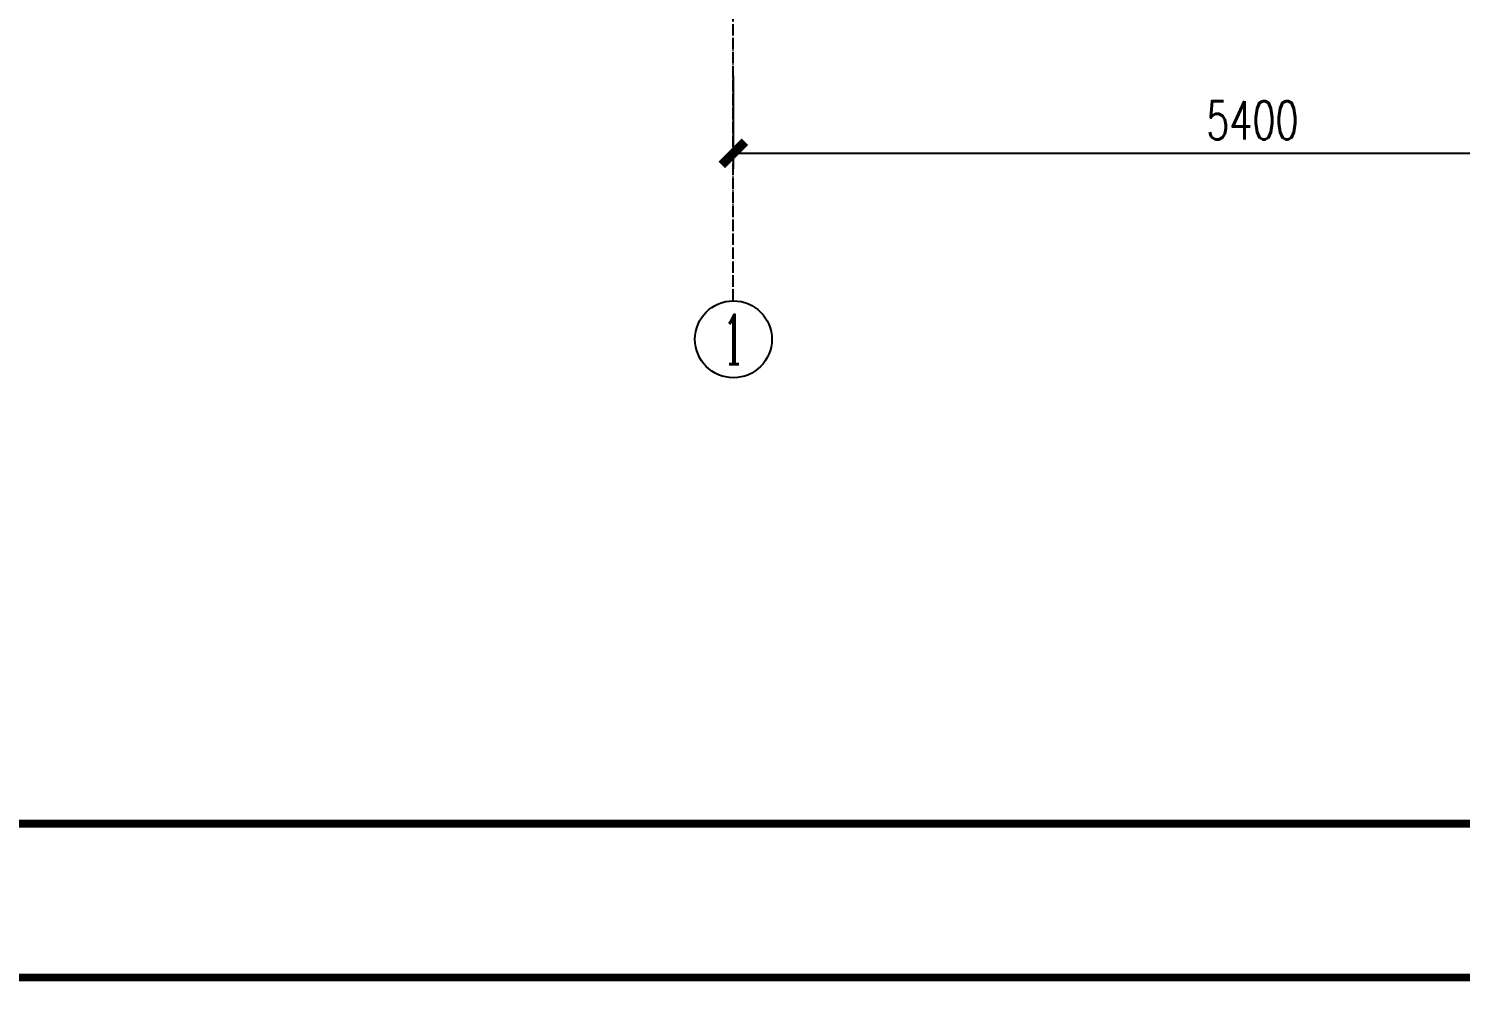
# Model space of a CAD drawing. Extents: x -202236 to 1002404, y -663931 to 1550022.
# Drawn here: x -110763 to -103316, y -357464 to -352510 of the extents above; entities that cross this region are included whole.
import ezdxf
from ezdxf.enums import TextEntityAlignment as Align

# ---------------------------------------------------------------- set-up
doc = ezdxf.new("R2010")
doc.units = 0
doc.linetypes.add('DOTE', pattern=[2.42, 2, -0.2, 0.02, -0.2])
for name, color, linetype in [('0-cxFrame', 155, 'Continuous'), ('A-AXIS-D', 1, 'Continuous'), ('A-AXIS-DOTE', 14, 'DOTE'), ('DIM', 173, 'Continuous'), ('PUB_TEXT', 7, 'Continuous')]:
    doc.layers.add(name, color=color, linetype=linetype)
doc.layers.add('0-cxText', color=131, linetype='Continuous', lineweight=25)
doc.styles.add('_TCH_AXIS', font='COMPLEX', dxfattribs={"bigfont": 'GBCBIG'})
doc.styles.add('cx_tuming', font='simhei.ttf')
doc.styles.add('cx_tuqian1', font='')
doc.styles.add('DHTEXT-1', font='ROMANS.shx', dxfattribs={"width": 0.7, "bigfont": 'CHINESE.shx'})
doc.styles.add('黑体', font='simhei.ttf', dxfattribs={"height": 12})
doc.styles.get('cx_tuqian1').set_extended_font_data('SimSun')
doc.dimstyles.new('ZN80', dxfattribs={"dimscale": 80, "dimtxt": 2.5, "dimasz": 1.5, "dimexe": 1, "dimexo": 2, "dimgap": 0.9, "dimtad": 1, "dimdec": 0, "dimdsep": 46, "dimtxsty": 'DHTEXT-1', "dimblk": 'ARCHTICK', "dimcen": 2.5, "dimclrd": 173, "dimclre": 173, "dimclrt": 7, "dimazin": 2, "dimtfac": 0.4, "dimtdec": 0, "dimtix": 1, "dimtmove": 2, "dimatfit": 3, "dimfxl": 0, "dimtolj": 1, "dimtzin": 0, "dimarcsym": 0})

# ---------------------------------------------------------------- blocks, each defined once
blk = doc.blocks.new('TK22.A2 L(Dragon)')
at = {"layer": '0-cxFrame', "color": 7, "const_width": 0.5}
blk.add_lwpolyline([(0, 0), (-594, 0), (-594, 420), (0, 420)], close=True, dxfattribs=at)
at = {"layer": '0-cxFrame', "const_width": 0.5}
blk.add_lwpolyline([(-80, 10), (-574, 10), (-574, 410), (-80, 410)], close=True, dxfattribs=at)
at = {"style": '黑体', "flags": 4}
blk.add_attdef('图幅', text='', height=3.3, dxfattribs=at).set_placement((-40, 3), align=Align.RIGHT)
at = {"layer": '0-cxText', "flags": 4}
for tag, height, style, p in [('建设单位', 3.5, 'cx_tuming', (-45, 240)), ('项目名称', 3.5, 'cx_tuming', (-45, 210)), ('子项名称', 3.5, 'cx_tuming', (-45, 180)), ('工程编号', 3.3, 'cx_tuqian1', (-35, 165)), ('图名1', 3.5, 'cx_tuming', (-45, 87)), ('图名2', 3.5, 'cx_tuming', (-45, 79)), ('图名3', 3.5, 'cx_tuming', (-45, 71)), ('出图日期', 3.3, 'cx_tuqian1', (-39, 60)), ('专业', 3.3, 'cx_tuqian1', (-55, 52)), ('图号', 3.3, 'cx_tuqian1', (-55, 44)), ('版次', 3.3, 'cx_tuqian1', (-20, 44))]:
    blk.add_attdef(tag, text='', height=height, dxfattribs=dict(at, style=style)).set_placement(p, align=Align.MIDDLE)
at = {"layer": 'Defpoints', "color": 6, "flags": 4}
for tag, height, style, p in [('tufu', 3.3, '黑体', (-12, 12)), ('dwfname', 4, 'cx_tuqian1', (-80, 3))]:
    blk.add_attdef(tag, text='', height=height, dxfattribs=dict(at, style=style)).set_placement(p, align=Align.RIGHT)
blk = doc.blocks.new('_ArchTick')
at = {"color": 0, "linetype": 'ByBlock', "const_width": 0.4}
blk.add_lwpolyline([(-0.5, -0.5), (0.5, 0.5)], dxfattribs=at)
blk = doc.blocks.new('*D427')
at = {"layer": 'Defpoints', "color": 0, "ltscale": 800, "transparency": 16777216}
for p in [(-107097.2, -352595.9), (-101697.2, -352595.9), (-101697.2, -353158.3)]:
    blk.add_point(p, dxfattribs=at)
at = {"layer": 'DIM', "color": 173, "linetype": 'ByBlock', "lineweight": -2, "ltscale": 800, "transparency": 16777216}
for p, q in [((-107097.2, -352755.9), (-107097.2, -353238.3)), ((-101697.2, -352755.9), (-101697.2, -353238.3)), ((-107097.2, -353158.3), (-101697.2, -353158.3))]:
    blk.add_line(p, q, dxfattribs=at)
at = {"layer": 'DIM', "color": 173, "lineweight": -2, "ltscale": 800, "transparency": 16777216, "xscale": 120, "yscale": 120, "zscale": 120, "rotation": 180}
blk.add_blockref('_ArchTick', (-107097.2, -353158.3), dxfattribs=at)
at = {"layer": 'DIM', "color": 173, "lineweight": -2, "ltscale": 800, "transparency": 16777216, "xscale": 120, "yscale": 120, "zscale": 120}
blk.add_blockref('_ArchTick', (-101697.2, -353158.3), dxfattribs=at)
at = {"layer": 'DIM', "color": 7, "ltscale": 800, "transparency": 16777216, "insert": (-104397.2, -352986.3), "char_height": 200, "attachment_point": 5, "style": 'DHTEXT-1'}
blk.add_mtext('\\A1;5400', dxfattribs=at)

msp = doc.modelspace()

# ---------------------------------------------------------------- linework, layer by layer
at = {"layer": 'A-AXIS-D'}
msp.add_circle((-107096.61, -354125.23), 200, dxfattribs=at)
at = {"layer": 'A-AXIS-DOTE', "ltscale": 30}
msp.add_line((-107097.21, -353925.23), (-107097.21, -346908.23), dxfattribs=at)

# ---------------------------------------------------------------- block references
at = {"layer": '0-cxFrame', "xscale": 80, "yscale": 80, "zscale": 80}
msp.add_blockref('TK22.A2 L(Dragon)', (-85269.4, -357444.07), dxfattribs=at)

# ---------------------------------------------------------------- texts
at = {"layer": 'PUB_TEXT', "style": '_TCH_AXIS'}
msp.add_text('1', height=257.36, dxfattribs=at).set_placement((-107151.76, -354253.91), (-107041.46, -354253.91), align=Align.FIT)

# ---------------------------------------------------------------- dimensions: what is measured, and where the dimension line sits
at = {"layer": 'DIM', "ltscale": 800}
dim = msp.add_linear_dim(base=(-101697.21, -353158.3), p1=(-107097.21, -352595.88), p2=(-101697.21, -352595.88), angle=180, dimstyle='ZN80', dxfattribs=at)
dim.commit()
dim.dimension.update_dxf_attribs({"geometry": '*D427', "text_midpoint": (-104397.21, -352986.3)})

doc.saveas('drawing.dxf')
